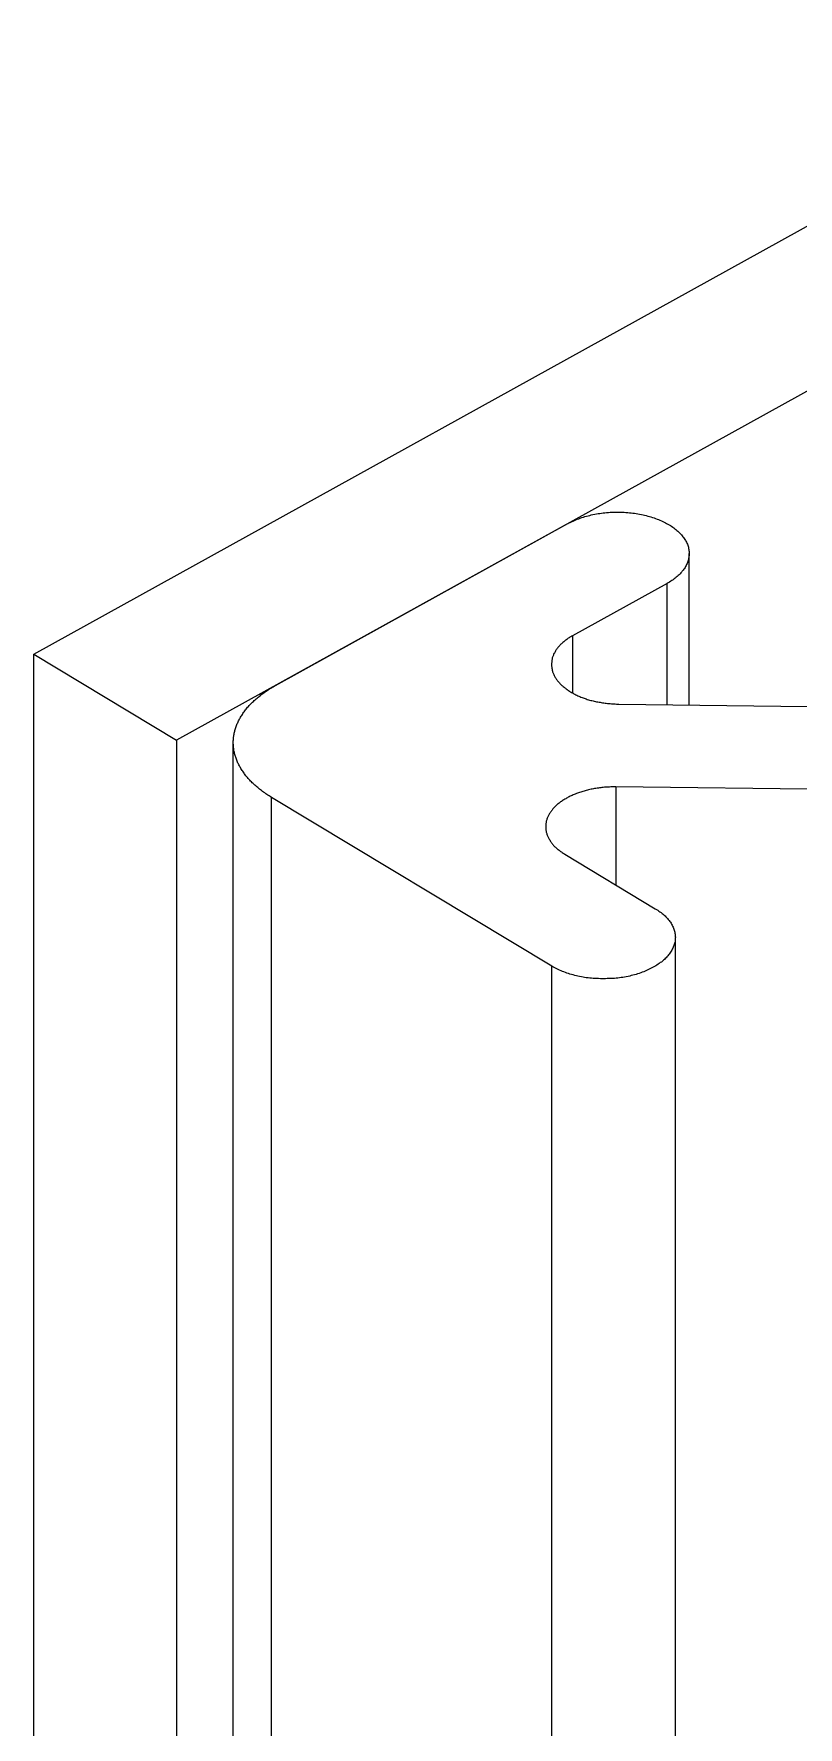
# Model space of a CAD drawing. Extents: x 2.5 to 24.6, y 0.9 to 36.2.
# Drawn here: x 6.737 to 7.2, y 25.544 to 26.57 of the extents above; entities that cross this region are included whole.
import ezdxf

# ---------------------------------------------------------------- set-up
doc = ezdxf.new("R2010")
doc.units = 0
doc.layers.get('0').update_dxf_attribs({"linetype": 'CONTINUOUS'})
doc.layers.add('RAILS', color=254, linetype='CONTINUOUS')

# ---------------------------------------------------------------- blocks, each defined once
blk = doc.blocks.new('A$C41153C96')
at = {"color": 0, "linetype": 'CONTINUOUS', "extrusion": (1e-16, 0.816497, 0.57735)}
for p, q in [((-0.0865, 19.648), (4.5498, 22.2155)), ((4.6364, 22.1634), (0, 19.5959)), ((0.06, 19.6291), (0.2371, 19.7272)), ((0.3108, 19.6173), (0.3108, 19.7091)), ((0.2974, 19.691), (0.2401, 19.6593)), ((0.2974, 19.6175), (0.2974, 19.691)), ((0.2401, 19.6593), (0.2401, 19.6245)), ((-0.0865, 19.648), (0, 19.5959)), ((-0.0865, 18.2286), (-0.0865, 19.648)), ((0.2681, 19.6178), (0.4482, 19.6156)), ((0, 19.5959), (0, 18.3562)), ((0.0344, 18.407), (0.0344, 19.5945)), ((0.4464, 19.5654), (0.2663, 19.5676)), ((0.2663, 19.5676), (0.2663, 19.5082)), ((0.2275, 19.459), (0.0575, 19.5613)), ((0.0575, 18.441), (0.0575, 19.5613)), ((0.2354, 19.5269), (0.2902, 19.4938)), ((0.3024, 18.8022), (0.3024, 19.4764)), ((0.2275, 18.6917), (0.2275, 19.459))]:
    blk.add_line(p, q, dxfattribs=at)
at = {"color": 0, "linetype": 'CONTINUOUS'}
for points in [[(0.2371, 19.7272, 0), (0.2379, 19.7276, 0), (0.2387, 19.728, 0), (0.2395, 19.7284, 0), (0.2404, 19.7288, 0), (0.2412, 19.7292, 0), (0.2421, 19.7296, 0), (0.2429, 19.7299, 0), (0.2438, 19.7302, 0), (0.2447, 19.7306, 0), (0.2457, 19.7309, 0), (0.2466, 19.7312, 0), (0.2475, 19.7315, 0), (0.2485, 19.7317, 0), (0.2495, 19.732, 0), (0.2505, 19.7322, 0), (0.2514, 19.7325, 0), (0.2524, 19.7327, 0), (0.2535, 19.7329, 0), (0.2545, 19.7331, 0), (0.2555, 19.7333, 0), (0.2565, 19.7334, 0), (0.2576, 19.7336, 0), (0.2586, 19.7337, 0), (0.2597, 19.7338, 0), (0.2607, 19.7339, 0), (0.2618, 19.734, 0), (0.2628, 19.7341, 0), (0.2639, 19.7341, 0), (0.265, 19.7342, 0), (0.266, 19.7342, 0), (0.2671, 19.7342, 0), (0.2682, 19.7342, 0), (0.2692, 19.7342, 0), (0.2703, 19.7341, 0), (0.2714, 19.7341, 0), (0.2724, 19.734, 0), (0.2735, 19.7339, 0), (0.2745, 19.7338, 0), (0.2756, 19.7337, 0), (0.2766, 19.7336, 0), (0.2777, 19.7335, 0), (0.2787, 19.7333, 0), (0.2797, 19.7331, 0), (0.2807, 19.733, 0), (0.2818, 19.7328, 0), (0.2828, 19.7325, 0), (0.2837, 19.7323, 0), (0.2847, 19.7321, 0), (0.2857, 19.7318, 0), (0.2867, 19.7316, 0), (0.2876, 19.7313, 0), (0.2886, 19.731, 0), (0.2895, 19.7307, 0), (0.2904, 19.7303, 0), (0.2913, 19.73, 0), (0.2922, 19.7297, 0), (0.293, 19.7293, 0), (0.2939, 19.7289, 0), (0.2947, 19.7286, 0), (0.2955, 19.7282, 0), (0.2963, 19.7278, 0), (0.2971, 19.7273, 0), (0.2979, 19.7269, 0), (0.2986, 19.7265, 0), (0.2994, 19.726, 0), (0.3001, 19.7256, 0), (0.3008, 19.7251, 0), (0.3014, 19.7246, 0), (0.3021, 19.7241, 0), (0.3027, 19.7236, 0), (0.3033, 19.7231, 0), (0.3039, 19.7226, 0), (0.3045, 19.7221, 0), (0.305, 19.7215, 0), (0.3055, 19.721, 0), (0.306, 19.7205, 0), (0.3065, 19.7199, 0), (0.307, 19.7193, 0), (0.3074, 19.7188, 0), (0.3078, 19.7182, 0), (0.3082, 19.7176, 0), (0.3085, 19.717, 0), (0.3088, 19.7165, 0), (0.3091, 19.7159, 0), (0.3094, 19.7153, 0), (0.3097, 19.7147, 0), (0.3099, 19.7141, 0), (0.3101, 19.7135, 0), (0.3103, 19.7129, 0), (0.3104, 19.7122, 0), (0.3105, 19.7116, 0), (0.3106, 19.711, 0), (0.3107, 19.7104, 0), (0.3107, 19.7098, 0), (0.3108, 19.7092, 0), (0.3107, 19.7086, 0), (0.3107, 19.7079, 0), (0.3106, 19.7073, 0), (0.3106, 19.7067, 0), (0.3104, 19.7061, 0), (0.3103, 19.7055, 0), (0.3101, 19.7049, 0), (0.3099, 19.7043, 0), (0.3097, 19.7037, 0), (0.3095, 19.7031, 0), (0.3092, 19.7025, 0), (0.3089, 19.7019, 0), (0.3086, 19.7013, 0), (0.3083, 19.7007, 0), (0.3079, 19.7001, 0), (0.3075, 19.6996, 0), (0.3071, 19.699, 0), (0.3066, 19.6984, 0), (0.3062, 19.6979, 0), (0.3057, 19.6973, 0), (0.3052, 19.6968, 0), (0.3046, 19.6962, 0), (0.3041, 19.6957, 0), (0.3035, 19.6952, 0), (0.3029, 19.6947, 0), (0.3023, 19.6942, 0), (0.3016, 19.6937, 0), (0.301, 19.6932, 0), (0.3003, 19.6927, 0), (0.2996, 19.6923, 0), (0.2989, 19.6918, 0), (0.2981, 19.6914, 0), (0.2974, 19.691, 0)], [(0.2401, 19.6593, 0), (0.2396, 19.659, 0), (0.2391, 19.6586, 0), (0.2385, 19.6583, 0), (0.238, 19.658, 0), (0.2375, 19.6577, 0), (0.237, 19.6573, 0), (0.2365, 19.657, 0), (0.236, 19.6566, 0), (0.2356, 19.6563, 0), (0.2351, 19.6559, 0), (0.2347, 19.6556, 0), (0.2342, 19.6552, 0), (0.2338, 19.6548, 0), (0.2334, 19.6544, 0), (0.233, 19.6541, 0), (0.2326, 19.6537, 0), (0.2323, 19.6533, 0), (0.2319, 19.6529, 0), (0.2316, 19.6525, 0), (0.2312, 19.6521, 0), (0.2309, 19.6517, 0), (0.2306, 19.6513, 0), (0.2303, 19.6509, 0), (0.23, 19.6505, 0), (0.2298, 19.6501, 0), (0.2295, 19.6496, 0), (0.2293, 19.6492, 0), (0.2291, 19.6488, 0), (0.2288, 19.6484, 0), (0.2286, 19.6479, 0), (0.2285, 19.6475, 0), (0.2283, 19.6471, 0), (0.2281, 19.6466, 0), (0.228, 19.6462, 0), (0.2278, 19.6458, 0), (0.2277, 19.6453, 0), (0.2276, 19.6449, 0), (0.2275, 19.6445, 0), (0.2275, 19.644, 0), (0.2274, 19.6436, 0), (0.2274, 19.6431, 0), (0.2273, 19.6427, 0), (0.2273, 19.6422, 0), (0.2273, 19.6418, 0), (0.2273, 19.6414, 0), (0.2273, 19.6409, 0), (0.2274, 19.6405, 0), (0.2274, 19.64, 0), (0.2275, 19.6396, 0), (0.2276, 19.6391, 0), (0.2277, 19.6387, 0), (0.2278, 19.6383, 0), (0.2279, 19.6378, 0), (0.228, 19.6374, 0), (0.2282, 19.637, 0), (0.2283, 19.6365, 0), (0.2285, 19.6361, 0), (0.2287, 19.6357, 0), (0.2289, 19.6352, 0), (0.2291, 19.6348, 0), (0.2294, 19.6344, 0), (0.2296, 19.634, 0), (0.2299, 19.6336, 0), (0.2302, 19.6331, 0), (0.2304, 19.6327, 0), (0.2307, 19.6323, 0), (0.231, 19.6319, 0), (0.2314, 19.6315, 0), (0.2317, 19.6311, 0), (0.2321, 19.6307, 0), (0.2324, 19.6303, 0), (0.2328, 19.6299, 0), (0.2332, 19.6296, 0), (0.2336, 19.6292, 0), (0.234, 19.6288, 0), (0.2344, 19.6284, 0), (0.2349, 19.6281, 0), (0.2353, 19.6277, 0), (0.2358, 19.6274, 0), (0.2362, 19.627, 0), (0.2367, 19.6267, 0), (0.2372, 19.6263, 0), (0.2377, 19.626, 0), (0.2382, 19.6257, 0), (0.2387, 19.6253, 0), (0.2393, 19.625, 0), (0.2398, 19.6247, 0), (0.2404, 19.6244, 0), (0.2409, 19.6241, 0), (0.2415, 19.6238, 0), (0.2421, 19.6235, 0), (0.2427, 19.6232, 0), (0.2433, 19.6229, 0), (0.2439, 19.6227, 0), (0.2445, 19.6224, 0), (0.2451, 19.6221, 0), (0.2458, 19.6219, 0), (0.2464, 19.6217, 0), (0.247, 19.6214, 0), (0.2477, 19.6212, 0), (0.2484, 19.621, 0), (0.249, 19.6207, 0), (0.2497, 19.6205, 0), (0.2504, 19.6203, 0), (0.2511, 19.6201, 0), (0.2518, 19.62, 0), (0.2525, 19.6198, 0), (0.2532, 19.6196, 0), (0.2539, 19.6194, 0), (0.2546, 19.6193, 0), (0.2553, 19.6191, 0), (0.2561, 19.619, 0), (0.2568, 19.6189, 0), (0.2575, 19.6187, 0), (0.2583, 19.6186, 0), (0.259, 19.6185, 0), (0.2598, 19.6184, 0), (0.2605, 19.6183, 0), (0.2613, 19.6182, 0), (0.262, 19.6181, 0), (0.2628, 19.6181, 0), (0.2636, 19.618, 0), (0.2643, 19.618, 0), (0.2651, 19.6179, 0), (0.2658, 19.6179, 0), (0.2666, 19.6178, 0), (0.2674, 19.6178, 0), (0.2681, 19.6178, 0)], [(0.0575, 19.5613, 0), (0.0568, 19.5618, 0), (0.0561, 19.5622, 0), (0.0554, 19.5626, 0), (0.0548, 19.5631, 0), (0.0541, 19.5635, 0), (0.0535, 19.564, 0), (0.0528, 19.5644, 0), (0.0522, 19.5649, 0), (0.0516, 19.5654, 0), (0.0509, 19.5658, 0), (0.0503, 19.5663, 0), (0.0497, 19.5668, 0), (0.0492, 19.5673, 0), (0.0486, 19.5677, 0), (0.048, 19.5682, 0), (0.0475, 19.5687, 0), (0.0469, 19.5692, 0), (0.0464, 19.5697, 0), (0.0459, 19.5702, 0), (0.0454, 19.5707, 0), (0.0449, 19.5712, 0), (0.0444, 19.5718, 0), (0.0439, 19.5723, 0), (0.0434, 19.5728, 0), (0.043, 19.5733, 0), (0.0425, 19.5739, 0), (0.0421, 19.5744, 0), (0.0417, 19.5749, 0), (0.0413, 19.5755, 0), (0.0409, 19.576, 0), (0.0405, 19.5766, 0), (0.0401, 19.5771, 0), (0.0397, 19.5776, 0), (0.0394, 19.5782, 0), (0.039, 19.5788, 0), (0.0387, 19.5793, 0), (0.0384, 19.5799, 0), (0.0381, 19.5804, 0), (0.0378, 19.581, 0), (0.0375, 19.5816, 0), (0.0372, 19.5821, 0), (0.037, 19.5827, 0), (0.0367, 19.5833, 0), (0.0365, 19.5838, 0), (0.0363, 19.5844, 0), (0.0361, 19.585, 0), (0.0359, 19.5856, 0), (0.0357, 19.5861, 0), (0.0355, 19.5867, 0), (0.0354, 19.5873, 0), (0.0352, 19.5879, 0), (0.0351, 19.5885, 0), (0.035, 19.5891, 0), (0.0348, 19.5896, 0), (0.0348, 19.5902, 0), (0.0347, 19.5908, 0), (0.0346, 19.5914, 0), (0.0345, 19.592, 0), (0.0345, 19.5926, 0), (0.0345, 19.5932, 0), (0.0344, 19.5937, 0), (0.0344, 19.5943, 0), (0.0344, 19.5949, 0), (0.0344, 19.5955, 0), (0.0345, 19.5961, 0), (0.0345, 19.5967, 0), (0.0346, 19.5973, 0), (0.0346, 19.5979, 0), (0.0347, 19.5984, 0), (0.0348, 19.599, 0), (0.0349, 19.5996, 0), (0.035, 19.6002, 0), (0.0351, 19.6008, 0), (0.0353, 19.6014, 0), (0.0354, 19.6019, 0), (0.0356, 19.6025, 0), (0.0358, 19.6031, 0), (0.036, 19.6037, 0), (0.0362, 19.6043, 0), (0.0364, 19.6048, 0), (0.0366, 19.6054, 0), (0.0368, 19.606, 0), (0.0371, 19.6065, 0), (0.0373, 19.6071, 0), (0.0376, 19.6077, 0), (0.0379, 19.6082, 0), (0.0382, 19.6088, 0), (0.0385, 19.6094, 0), (0.0388, 19.6099, 0), (0.0392, 19.6105, 0), (0.0395, 19.611, 0), (0.0399, 19.6116, 0), (0.0402, 19.6121, 0), (0.0406, 19.6127, 0), (0.041, 19.6132, 0), (0.0414, 19.6138, 0), (0.0418, 19.6143, 0), (0.0423, 19.6148, 0), (0.0427, 19.6154, 0), (0.0431, 19.6159, 0), (0.0436, 19.6164, 0), (0.0441, 19.6169, 0), (0.0446, 19.6175, 0), (0.0451, 19.618, 0), (0.0456, 19.6185, 0), (0.0461, 19.619, 0), (0.0466, 19.6195, 0), (0.0471, 19.62, 0), (0.0477, 19.6205, 0), (0.0482, 19.621, 0), (0.0488, 19.6215, 0), (0.0494, 19.622, 0), (0.05, 19.6224, 0), (0.0506, 19.6229, 0), (0.0512, 19.6234, 0), (0.0518, 19.6239, 0), (0.0524, 19.6243, 0), (0.0531, 19.6248, 0), (0.0537, 19.6252, 0), (0.0544, 19.6257, 0), (0.055, 19.6261, 0), (0.0557, 19.6266, 0), (0.0564, 19.627, 0), (0.0571, 19.6274, 0), (0.0578, 19.6278, 0), (0.0585, 19.6283, 0), (0.0592, 19.6287, 0), (0.06, 19.6291, 0)], [(0.2663, 19.5676, 0), (0.2656, 19.5676, 0), (0.2648, 19.5676, 0), (0.264, 19.5676, 0), (0.2633, 19.5676, 0), (0.2625, 19.5675, 0), (0.2617, 19.5675, 0), (0.261, 19.5675, 0), (0.2602, 19.5674, 0), (0.2594, 19.5674, 0), (0.2587, 19.5673, 0), (0.2579, 19.5672, 0), (0.2572, 19.5671, 0), (0.2564, 19.567, 0), (0.2557, 19.5669, 0), (0.2549, 19.5668, 0), (0.2542, 19.5667, 0), (0.2534, 19.5666, 0), (0.2527, 19.5665, 0), (0.252, 19.5663, 0), (0.2513, 19.5662, 0), (0.2505, 19.566, 0), (0.2498, 19.5658, 0), (0.2491, 19.5657, 0), (0.2484, 19.5655, 0), (0.2477, 19.5653, 0), (0.247, 19.5651, 0), (0.2463, 19.5649, 0), (0.2457, 19.5647, 0), (0.245, 19.5645, 0), (0.2443, 19.5643, 0), (0.2437, 19.5641, 0), (0.243, 19.5638, 0), (0.2424, 19.5636, 0), (0.2417, 19.5633, 0), (0.2411, 19.5631, 0), (0.2405, 19.5628, 0), (0.2399, 19.5625, 0), (0.2393, 19.5623, 0), (0.2387, 19.562, 0), (0.2381, 19.5617, 0), (0.2375, 19.5614, 0), (0.237, 19.5611, 0), (0.2364, 19.5608, 0), (0.2359, 19.5605, 0), (0.2353, 19.5602, 0), (0.2348, 19.5598, 0), (0.2343, 19.5595, 0), (0.2338, 19.5592, 0), (0.2333, 19.5588, 0), (0.2328, 19.5585, 0), (0.2323, 19.5581, 0), (0.2319, 19.5578, 0), (0.2314, 19.5574, 0), (0.231, 19.5571, 0), (0.2306, 19.5567, 0), (0.2301, 19.5563, 0), (0.2297, 19.556, 0), (0.2293, 19.5556, 0), (0.229, 19.5552, 0), (0.2286, 19.5548, 0), (0.2282, 19.5544, 0), (0.2279, 19.554, 0), (0.2276, 19.5536, 0), (0.2273, 19.5532, 0), (0.227, 19.5528, 0), (0.2267, 19.5524, 0), (0.2264, 19.552, 0), (0.2261, 19.5516, 0), (0.2259, 19.5511, 0), (0.2257, 19.5507, 0), (0.2254, 19.5503, 0), (0.2252, 19.5499, 0), (0.225, 19.5494, 0), (0.2248, 19.549, 0), (0.2247, 19.5486, 0), (0.2245, 19.5481, 0), (0.2244, 19.5477, 0), (0.2243, 19.5473, 0), (0.2241, 19.5468, 0), (0.224, 19.5464, 0), (0.224, 19.5459, 0), (0.2239, 19.5455, 0), (0.2238, 19.5451, 0), (0.2238, 19.5446, 0), (0.2238, 19.5442, 0), (0.2238, 19.5437, 0), (0.2238, 19.5433, 0), (0.2238, 19.5428, 0), (0.2238, 19.5424, 0), (0.2238, 19.542, 0), (0.2239, 19.5415, 0), (0.224, 19.5411, 0), (0.2241, 19.5406, 0), (0.2241, 19.5402, 0), (0.2243, 19.5398, 0), (0.2244, 19.5393, 0), (0.2245, 19.5389, 0), (0.2247, 19.5384, 0), (0.2249, 19.538, 0), (0.225, 19.5376, 0), (0.2252, 19.5372, 0), (0.2254, 19.5367, 0), (0.2257, 19.5363, 0), (0.2259, 19.5359, 0), (0.2262, 19.5355, 0), (0.2264, 19.535, 0), (0.2267, 19.5346, 0), (0.227, 19.5342, 0), (0.2273, 19.5338, 0), (0.2276, 19.5334, 0), (0.2279, 19.533, 0), (0.2283, 19.5326, 0), (0.2286, 19.5322, 0), (0.229, 19.5318, 0), (0.2294, 19.5314, 0), (0.2298, 19.5311, 0), (0.2302, 19.5307, 0), (0.2306, 19.5303, 0), (0.231, 19.5299, 0), (0.2314, 19.5296, 0), (0.2319, 19.5292, 0), (0.2324, 19.5289, 0), (0.2328, 19.5285, 0), (0.2333, 19.5282, 0), (0.2338, 19.5278, 0), (0.2343, 19.5275, 0), (0.2348, 19.5272, 0), (0.2354, 19.5269, 0)], [(0.2902, 19.4938, 0), (0.291, 19.4934, 0), (0.2917, 19.4929, 0), (0.2924, 19.4924, 0), (0.293, 19.492, 0), (0.2937, 19.4915, 0), (0.2943, 19.491, 0), (0.2949, 19.4905, 0), (0.2955, 19.4899, 0), (0.2961, 19.4894, 0), (0.2966, 19.4889, 0), (0.2971, 19.4884, 0), (0.2976, 19.4878, 0), (0.2981, 19.4873, 0), (0.2986, 19.4867, 0), (0.299, 19.4861, 0), (0.2994, 19.4856, 0), (0.2998, 19.485, 0), (0.3001, 19.4844, 0), (0.3004, 19.4838, 0), (0.3007, 19.4832, 0), (0.301, 19.4826, 0), (0.3013, 19.482, 0), (0.3015, 19.4814, 0), (0.3017, 19.4808, 0), (0.3019, 19.4802, 0), (0.302, 19.4796, 0), (0.3021, 19.479, 0), (0.3022, 19.4784, 0), (0.3023, 19.4778, 0), (0.3023, 19.4771, 0), (0.3024, 19.4765, 0), (0.3023, 19.4759, 0), (0.3023, 19.4753, 0), (0.3022, 19.4747, 0), (0.3022, 19.4741, 0), (0.302, 19.4734, 0), (0.3019, 19.4728, 0), (0.3017, 19.4722, 0), (0.3015, 19.4716, 0), (0.3013, 19.471, 0), (0.3011, 19.4704, 0), (0.3008, 19.4698, 0), (0.3005, 19.4692, 0), (0.3002, 19.4686, 0), (0.2999, 19.4681, 0), (0.2995, 19.4675, 0), (0.2991, 19.4669, 0), (0.2987, 19.4663, 0), (0.2982, 19.4658, 0), (0.2978, 19.4652, 0), (0.2973, 19.4647, 0), (0.2968, 19.4641, 0), (0.2962, 19.4636, 0), (0.2957, 19.4631, 0), (0.2951, 19.4626, 0), (0.2945, 19.462, 0), (0.2939, 19.4615, 0), (0.2932, 19.4611, 0), (0.2926, 19.4606, 0), (0.2919, 19.4601, 0), (0.2912, 19.4596, 0), (0.2905, 19.4592, 0), (0.2897, 19.4587, 0), (0.289, 19.4583, 0), (0.2882, 19.4579, 0), (0.2874, 19.4575, 0), (0.2866, 19.4571, 0), (0.2857, 19.4567, 0), (0.2849, 19.4563, 0), (0.284, 19.4559, 0), (0.2832, 19.4556, 0), (0.2823, 19.4553, 0), (0.2814, 19.4549, 0), (0.2804, 19.4546, 0), (0.2795, 19.4543, 0), (0.2786, 19.454, 0), (0.2776, 19.4538, 0), (0.2766, 19.4535, 0), (0.2756, 19.4533, 0), (0.2747, 19.453, 0), (0.2737, 19.4528, 0), (0.2726, 19.4526, 0), (0.2716, 19.4524, 0), (0.2706, 19.4522, 0), (0.2696, 19.4521, 0), (0.2685, 19.4519, 0), (0.2675, 19.4518, 0), (0.2664, 19.4517, 0), (0.2654, 19.4516, 0), (0.2643, 19.4515, 0), (0.2633, 19.4514, 0), (0.2622, 19.4514, 0), (0.2611, 19.4514, 0), (0.2601, 19.4513, 0), (0.259, 19.4513, 0), (0.2579, 19.4513, 0), (0.2569, 19.4513, 0), (0.2558, 19.4514, 0), (0.2547, 19.4514, 0), (0.2537, 19.4515, 0), (0.2526, 19.4516, 0), (0.2516, 19.4517, 0), (0.2505, 19.4518, 0), (0.2495, 19.4519, 0), (0.2484, 19.452, 0), (0.2474, 19.4522, 0), (0.2464, 19.4524, 0), (0.2454, 19.4526, 0), (0.2443, 19.4528, 0), (0.2433, 19.453, 0), (0.2424, 19.4532, 0), (0.2414, 19.4534, 0), (0.2404, 19.4537, 0), (0.2394, 19.454, 0), (0.2385, 19.4542, 0), (0.2376, 19.4545, 0), (0.2366, 19.4548, 0), (0.2357, 19.4552, 0), (0.2348, 19.4555, 0), (0.2339, 19.4558, 0), (0.2331, 19.4562, 0), (0.2322, 19.4566, 0), (0.2314, 19.457, 0), (0.2306, 19.4574, 0), (0.2298, 19.4578, 0), (0.229, 19.4582, 0), (0.2282, 19.4586, 0), (0.2275, 19.459, 0)]]:
    blk.add_polyline3d(points, dxfattribs=at)

msp = doc.modelspace()

# ---------------------------------------------------------------- block references
at = {"layer": 'RAILS'}
msp.add_blockref('A$C41153C96', (6.8231, 6.546), dxfattribs=at)

doc.saveas('drawing.dxf')
